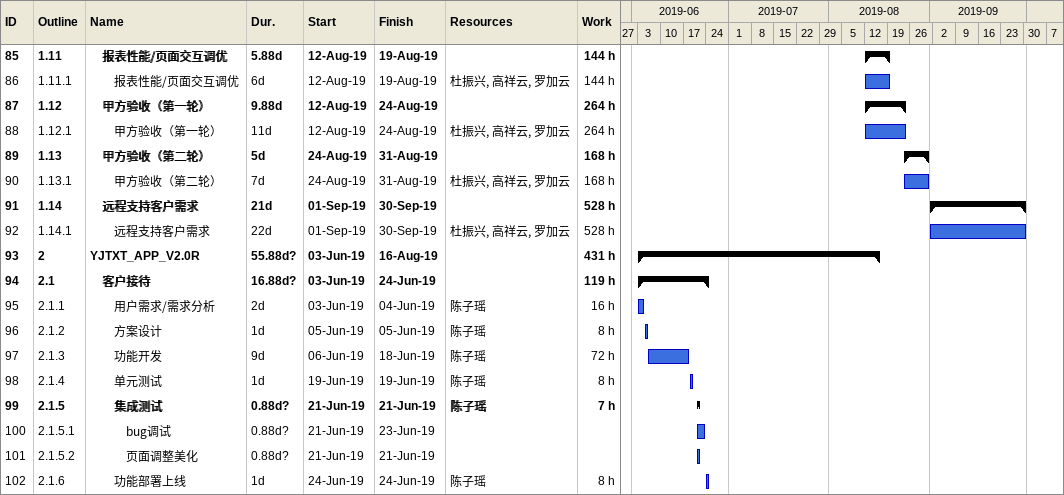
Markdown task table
| ID | WBS | Task | Duration | Start | Finish | Resources | Work (h) |
|---|---|---|---|---|---|---|---|
| 85 | 1.11 | **报表性能/页面交互调优** | 5.88d | 2019-08-12 | 2019-08-19 |  | 144 |
| 86 | 1.11.1 | 报表性能/页面交互调优 | 6d | 2019-08-12 | 2019-08-19 | 杜振兴, 高祥云, 罗加云 | 144 |
| 87 | 1.12 | **甲方验收（第一轮）** | 9.88d | 2019-08-12 | 2019-08-24 |  | 264 |
| 88 | 1.12.1 | 甲方验收（第一轮） | 11d | 2019-08-12 | 2019-08-24 | 杜振兴, 高祥云, 罗加云 | 264 |
| 89 | 1.13 | **甲方验收（第二轮）** | 5d | 2019-08-24 | 2019-08-31 |  | 168 |
| 90 | 1.13.1 | 甲方验收（第二轮） | 7d | 2019-08-24 | 2019-08-31 | 杜振兴, 高祥云, 罗加云 | 168 |
| 91 | 1.14 | **远程支持客户需求** | 21d | 2019-09-01 | 2019-09-30 |  | 528 |
| 92 | 1.14.1 | 远程支持客户需求 | 22d | 2019-09-01 | 2019-09-30 | 杜振兴, 高祥云, 罗加云 | 528 |
| 93 | 2 | **YJTXT_APP_V2.0R** | 55.88d? | 2019-06-03 | 2019-08-16 |  | 431 |
| 94 | 2.1 | **客户接待** | 16.88d? | 2019-06-03 | 2019-06-24 |  | 119 |
| 95 | 2.1.1 | 用户需求/需求分析 | 2d | 2019-06-03 | 2019-06-04 | 陈子瑶 | 16 |
| 96 | 2.1.2 | 方案设计 | 1d | 2019-06-05 | 2019-06-05 | 陈子瑶 | 8 |
| 97 | 2.1.3 | 功能开发 | 9d | 2019-06-06 | 2019-06-18 | 陈子瑶 | 72 |
| 98 | 2.1.4 | 单元测试 | 1d | 2019-06-19 | 2019-06-19 | 陈子瑶 | 8 |
| 99 | 2.1.5 | **集成测试** | 0.88d? | 2019-06-21 | 2019-06-21 | 陈子瑶 | 7 |
| 100 | 2.1.5.1 | bug调试 | 0.88d? | 2019-06-21 | 2019-06-23 |  |  |
| 101 | 2.1.5.2 | 页面调整美化 | 0.88d? | 2019-06-21 | 2019-06-21 |  |  |
| 102 | 2.1.6 | 功能部署上线 | 1d | 2019-06-24 | 2019-06-24 | 陈子瑶 | 8 |
